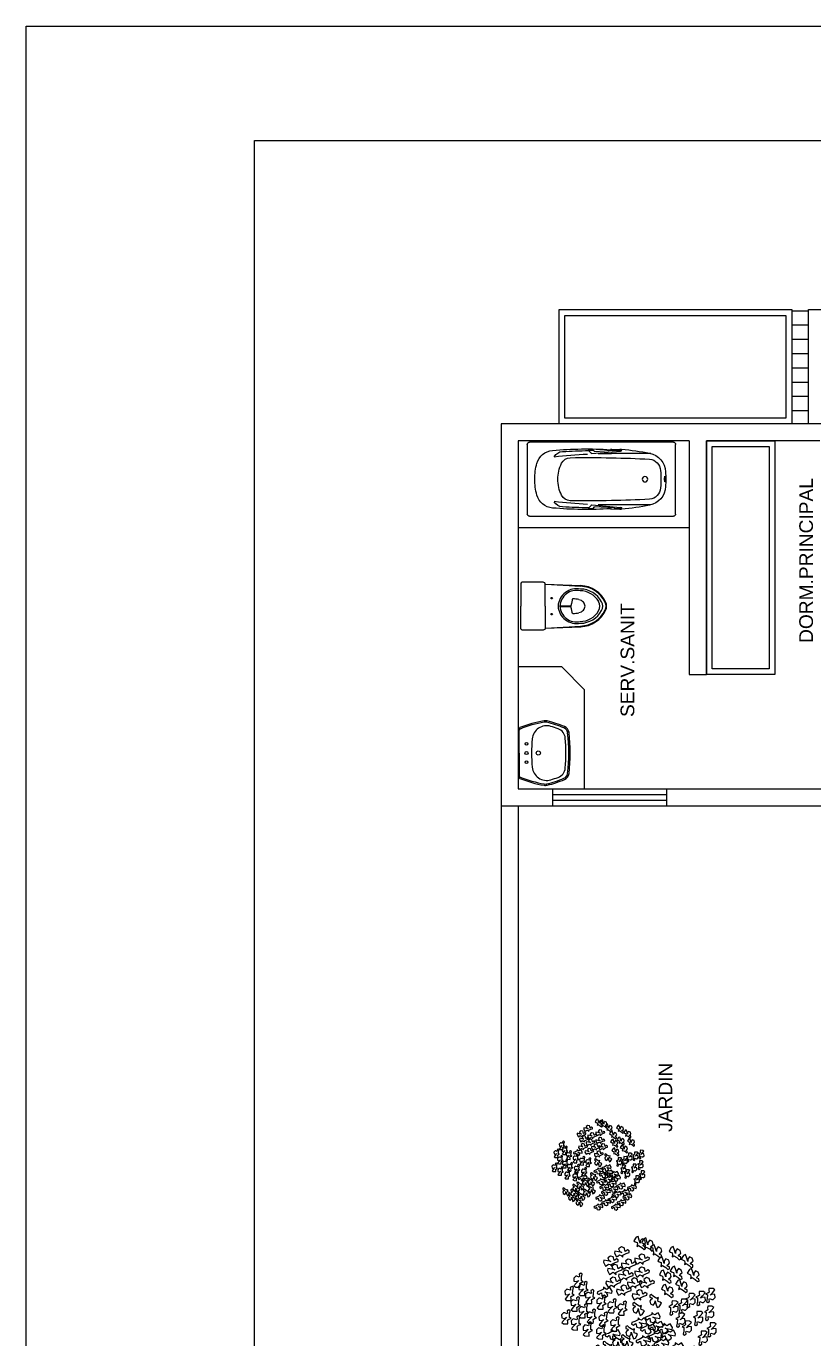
# Model space of a CAD drawing. Header units: inches. Extents: x -370 to 18, y -197 to 199.
# Drawn here: x -43.5 to -36.6, y 37.97 to 49.47 of the extents above; entities that cross this region are included whole.
import ezdxf

# ---------------------------------------------------------------- set-up
doc = ezdxf.new("R2010")
doc.units = ezdxf.units.IN
doc.header["$MEASUREMENT"] = 0
for name, color, linetype in [('artefactos', 1, 'Continuous'), ('aux2', 194, 'Continuous'), ('MUEBLES', 7, 'Continuous')]:
    doc.layers.add(name, color=color, linetype=linetype)
doc.styles.get("Standard").update_dxf_attribs({"font": 'arial.ttf'})

# ---------------------------------------------------------------- blocks, each defined once
blk = doc.blocks.new('wc2_pl')
at = {"layer": 'artefactos', "color": 1}
for p, q in [((0.215, 0.194), (0.525, 0.18)), ((0.215, -0.194), (0.525, -0.18))]:
    blk.add_line(p, q, dxfattribs=at)
for points in [[(0.215, 0), (0.215, 0.189, 0.446711), (0.195, 0.209), (0.013, 0.209, 0.386671), (0, 0.195), (0, 0.189), (0, 0)], [(0.215, 0), (0.215, -0.189, -0.446711), (0.195, -0.209), (0.013, -0.209, -0.386671), (0, -0.195), (0, -0.189), (0, 0)]]:
    blk.add_lwpolyline(points, format="xyb", dxfattribs=at)
for centre, radius, start, end in [((0.489, -0.009), 0.147, 77.6053, 176.6328), ((0.517, -0.059), 0.194, 31.3337, 88.9685), ((0.518, -0.068), 0.248, 23.9826, 88.4399), ((0.614, 0), 0.08, 328.6492, 31.3508), ((0.672, 0), 0.08, 336.0174, 23.9826), ((0.489, 0.009), 0.147, 183.3672, 282.3947), ((0.516, 0.06), 0.195, 271.2983, 328.5702), ((0.518, 0.068), 0.248, 271.5601, 336.0174)]:
    blk.add_arc(centre, radius, start, end, dxfattribs=at)
at = {"layer": 'aux2', "color": 1, "linetype": 'Continuous'}
for p, q in [((0.217, 0.193), (0.525, 0.175)), ((0.342, 0.003), (0.439, 0.003)), ((0.342, -0.003), (0.439, -0.003)), ((0.217, -0.193), (0.525, -0.175))]:
    blk.add_line(p, q, dxfattribs=at)
for points in [[(0.457, 0.065), (0.454, 0.064), (0.452, 0.062), (0.45, 0.058), (0.449, 0.052), (0.444, 0.024), (0.44, 0.004), (0.439, 0.003), (0.439, 0.003), (0.438, 0.002), (0.438, 0)], [(0.457, -0.065), (0.454, -0.064), (0.452, -0.062), (0.45, -0.058), (0.449, -0.052), (0.444, -0.024), (0.44, -0.004), (0.439, -0.003), (0.439, -0.003), (0.438, -0.002), (0.438, 0)]]:
    blk.add_lwpolyline(points, dxfattribs=at)
for centre in [(0.272, 0.07), (0.272, -0.07)]:
    blk.add_circle(centre, 0.0065, dxfattribs=at)
for centre, radius, start, end in [((0.489, -0.009), 0.162, 77.6053, 176.9446), ((0.52, -0.064), 0.214, 28.5598, 89.1898), ((0.518, -0.071), 0.245, 25.258, 88.3997), ((0.453, -0.138), 0.203, 73.9299, 88.9375), ((0.491, -0.023), 0.0819, 44.4791, 77.1113), ((0.492, -0.011), 0.0735, 8.5524, 39.0424), ((0.492, 0.011), 0.0735, 320.9576, 351.4476), ((0.638, 0), 0.08, 331.4402, 28.5598), ((0.667, 0), 0.08, 334.742, 25.258), ((0.489, 0.009), 0.162, 183.0554, 282.3947), ((0.453, 0.138), 0.203, 271.0625, 286.0701), ((0.491, 0.023), 0.0819, 282.8887, 315.5209), ((0.52, 0.064), 0.214, 270.8102, 331.4402), ((0.518, 0.071), 0.245, 271.6003, 334.742)]:
    blk.add_arc(centre, radius, start, end, dxfattribs=at)
blk = doc.blocks.new('AQ-L1')
at = {"layer": 'artefactos'}
for q in [(-0.267, 0), (0.267, 0)]:
    blk.add_line((0, 0), q, dxfattribs=at)
for centre, radius, start, end in [((0.928, -0.493), 1.3, 158.0873, 170.261), ((-0.139, -0.302), 0.16, 95.963, 196.326), ((-0.267, -0.012), 0.012, 90, 158.0873), ((0, -1.635), 1.5, 84.037, 95.963), ((0.139, -0.302), 0.16, 343.674, 84.037), ((0.267, -0.012), 0.012, 21.9127, 90), ((-0.928, -0.493), 1.3, 9.739, 21.9127), ((-0.267, -0.287), 0.087, 170.261, 193.9525), ((0.267, -0.287), 0.087, 346.0475, 9.739), ((0.91, 0.005), 1.3, 193.9525, 202.6779), ((0.91, 0.005), 1.253, 196.326, 200.1101), ((-0.152, -0.384), 0.122, 200.1101, 264.641), ((0.152, -0.384), 0.122, 275.359, 339.8899), ((-0.91, 0.005), 1.253, 339.8899, 343.674), ((-0.91, 0.005), 1.3, 337.3221, 346.0475), ((-0.214, -0.465), 0.082, 202.6779, 262.8407), ((0, 1.24), 1.8, 262.8407, 277.1593), ((0, 1.24), 1.753, 264.641, 275.359), ((0.214, -0.465), 0.082, 277.1593, 337.3221)]:
    blk.add_arc(centre, radius, start, end, dxfattribs=at)
at = {"layer": 'aux2', "linetype": 'Continuous'}
for centre, radius in [((-0.1, -0.08), 0.015), ((0, -0.08), 0.0175), ((0.1, -0.08), 0.015), ((0, -0.21), 0.023)]:
    blk.add_circle(centre, radius, dxfattribs=at)
for centre, radius, start, end in [((-0.249, -0.015), 0.015, 90, 157.9064), ((0.249, -0.015), 0.015, 22.0936, 90), ((0.928, -0.493), 1.285, 157.9064, 170.261), ((-0.928, -0.493), 1.285, 9.739, 22.0936), ((-0.267, -0.287), 0.072, 170.261, 193.9525), ((0.267, -0.287), 0.072, 346.0475, 9.739), ((0.91, 0.005), 1.285, 193.769, 202.6779), ((-0.91, 0.005), 1.285, 337.3221, 346.0475), ((-0.214, -0.465), 0.067, 202.6779, 262.8407), ((0, 1.24), 1.785, 262.8407, 277.1593), ((0.214, -0.465), 0.067, 277.1593, 337.3221)]:
    blk.add_arc(centre, radius, start, end, dxfattribs=at)
blk = doc.blocks.new('BRANCHS', base_point=(1.4853, 0.588))
for p, q in [((1.4971, 0.6014), (1.4858, 0.588)), ((1.5146, 0.6522), (1.4864, 0.6366)), ((1.4864, 0.6366), (1.4921, 0.6254)), ((1.4921, 0.6254), (1.5019, 0.6135)), ((1.5019, 0.6135), (1.4971, 0.6014)), ((1.5313, 0.6501), (1.5146, 0.6522)), ((1.5199, 0.5964), (1.5255, 0.6211)), ((1.5292, 0.6122), (1.5199, 0.5964)), ((1.5255, 0.6211), (1.5313, 0.6501)), ((1.5487, 0.6203), (1.5292, 0.6122)), ((1.5622, 0.5996), (1.5487, 0.6203)), ((1.5568, 0.5791), (1.5622, 0.5996)), ((1.4858, 0.588), (1.5005, 0.5883)), ((1.5005, 0.5883), (1.5139, 0.5633)), ((1.5139, 0.5633), (1.5211, 0.5412)), ((1.5211, 0.5412), (1.5336, 0.5396)), ((1.5291, 0.572), (1.5482, 0.5759)), ((1.5308, 0.5654), (1.5291, 0.572)), ((1.5407, 0.5536), (1.5308, 0.5654)), ((1.5336, 0.5396), (1.5407, 0.5536)), ((1.5482, 0.5759), (1.5568, 0.5791))]:
    blk.add_line(p, q)
blk = doc.blocks.new('A$C26DE234E')
at = {"xscale": 3, "yscale": 3, "zscale": 3}
for p, rotation in [((1.587, 3.314), 60.00000000000001), ((1.449, 3.092), 60.00000000000001), ((1.88, 3.102), 60.00000000000001), ((2.122, 3.24), 60.00000000000001), ((2.424, 3.037), 60.00000000000001), ((0.774, 2.92), 120), ((1.311, 2.825), 60.00000000000001), ((1.604, 2.732), 60.00000000000001), ((1.725, 2.917), 60.00000000000001), ((2.053, 2.769), 60.00000000000001), ((2.234, 2.926), 60.00000000000001), ((0.558, 2.708), 120), ((0.722, 2.615), 120), ((0.912, 2.541), 120), ((1.242, 2.52), 60.00000000000001), ((1.535, 2.464), 60.00000000000001), ((1.923, 2.51), 60.00000000000001), ((2.3, 2.573), 180), ((0.368, 2.421), 120), ((0.601, 2.338), 120), ((0.731, 2.135), 120), ((0.998, 2.384), 120), ((1.127, 2.172), 120), ((1.334, 2.388), 180), ((1.423, 2.196), 60.00000000000001), ((1.837, 2.261), 60.00000000000001), ((0.851, 1.95), 120), ((1.145, 1.968), 120), ((1.352, 1.867), 120), ((1.785, 2.03), 60.00000000000001), ((0.239, 1.787), 180), ((0.584, 1.723), 180), ((1.196, 1.686), 180), ((1.602, 1.787), 180), ((1.886, 1.71), 120), ((3.228, 1.812), 299.9999999999999), ((0.403, 1.492), 180), ((0.8, 1.501), 180), ((0.989, 1.566), 180), ((1.283, 1.418), 180), ((1.464, 1.584), 180), ((1.524, 1.408), 180), ((1.723, 1.473), 180), ((2.067, 1.322), 120), ((3.039, 1.443), 299.9999999999999), ((3.194, 1.637), 299.9999999999999), ((0.231, 1.122), 180), ((0.524, 1.261), 180), ((0.714, 1.094), 180), ((0.912, 1.214), 180), ((1.127, 1.279), 180), ((1.326, 1.122), 180), ((1.472, 1.196), 180), ((2.133, 1.184), 299.9999999999999), ((2.461, 1.23), 299.9999999999999), ((2.771, 1.267), 299.9999999999999), ((0.403, 0.91), 180), ((0.782, 0.78), 180), ((1.033, 0.937), 180), ((1.587, 0.929), 240), ((1.863, 1.086), 240), ((1.906, 0.873), 240), ((2.245, 0.861), 299.9999999999999), ((2.547, 0.981), 299.9999999999999), ((2.996, 1.009), 299.9999999999999), ((0.619, 0.688), 180), ((0.964, 0.512), 180), ((1.406, 0.781), 240), ((2.036, 0.698), 240), ((2.495, 0.593), 299.9999999999999), ((2.814, 0.731), 299.9999999999999), ((1.173, 0.42), 240), ((1.622, 0.522), 240), ((1.743, 0.273), 240), ((2.079, 0.467), 240), ((2.148, 0.245), 240), ((1.363, 0.217), 240)]:
    blk.add_blockref('BRANCHS', p, dxfattribs=dict(at, rotation=rotation))
for p in [(2.297, 2.326), (2.59, 2.289), (2.78, 2.382), (2.116, 2.086), (2.461, 2.04), (2.711, 1.975), (2.987, 2.132), (2.012, 1.726), (2.28, 1.837), (2.53, 1.67), (2.823, 1.67), (2.288, 1.559)]:
    blk.add_blockref('BRANCHS', p, dxfattribs=at)
blk = doc.blocks.new('BC-P3')
at = {"color": 1}
for p, q in [((-0.352, 0), (0.352, 0)), ((-0.375, -1.477), (-0.375, -0.023)), ((0.375, -0.023), (0.375, -1.477)), ((-0.26, -0.25), (-0.26, -0.65)), ((0.26, -0.25), (0.26, -0.65)), ((-0.299, -0.646), (-0.304, -0.562)), ((-0.295, -0.615), (-0.289, -0.545)), ((-0.295, -0.615), (-0.29, -0.621)), ((-0.289, -0.545), (-0.288, -0.546)), ((-0.289, -0.622), (-0.278, -0.816)), ((-0.26, -0.847), (-0.285, -0.558)), ((0.26, -0.847), (0.285, -0.558)), ((0.289, -0.622), (0.278, -0.816)), ((0.289, -0.545), (0.288, -0.546)), ((0.295, -0.615), (0.289, -0.545)), ((0.295, -0.615), (0.29, -0.621)), ((0.299, -0.646), (0.304, -0.562)), ((-0.295, -0.835), (-0.28, -0.82)), ((-0.295, -0.885), (-0.295, -0.835)), ((-0.295, -0.885), (-0.261, -0.851)), ((0.295, -0.885), (0.261, -0.851)), ((0.295, -0.835), (0.28, -0.82)), ((0.295, -0.885), (0.295, -0.835)), ((0.352, -1.5), (-0.352, -1.5))]:
    blk.add_line(p, q, dxfattribs=at)
blk.add_lwpolyline([(-0.026, -0.108, 0.338364), (-0.025, -0.109, 0.038384), (-0.018, -0.11, 0.0164), (-0.01, -0.111, 0.011665), (0.002, -0.111, 0.011665), (0.013, -0.111, 0.0164), (0.021, -0.11, 0.038384), (0.029, -0.109, 0.338364), (0.029, -0.108, 0.338364), (0.029, -0.107, 0.038384), (0.021, -0.106, 0.0164), (0.013, -0.105, 0.011665), (0.002, -0.105, 0.011665), (-0.01, -0.105, 0.0164), (-0.018, -0.106, 0.038384), (-0.025, -0.107, 0.338364)], format="xyb", close=True, dxfattribs=at)
blk.add_circle((0, -0.31), 0.0275, dxfattribs=at)
for centre, radius, start, end in [((-0.352, -0.023), 0.023, 90, 180), ((-0.067, -0.301), 0.2, 92.1239, 168.9839), ((0, -2.1), 2, 90, 92.1239), ((0, -2.1), 2, 87.8761, 90), ((0.067, -0.301), 0.2, 11.0161, 87.8761), ((0.352, -0.023), 0.023, 0, 90), ((2.677, -0.835), 2.995, 168.9839, 174.4587), ((7.962, -0.768), 8.179, 176.467, 179.1704), ((-0.082, -0.272), 0.12, 92.5539, 176.467), ((0, -2.1), 1.95, 90, 92.5539), ((0, -2.1), 1.95, 87.4461, 90), ((0.082, -0.272), 0.12, 3.533, 87.4461), ((-7.962, -0.768), 8.179, 0.8296, 3.533), ((-2.677, -0.835), 2.995, 5.5413, 11.0161), ((3.668, -0.903), 3.974, 176.4609, 184.9418), ((-0.205, -0.556), 0.1, 174.4587, 183.7832), ((-0.389, -0.652), 0.09, 356.4609, 3.7832), ((-0.291, -0.622), 0.002, 5, 45.7989), ((-0.289, -0.548), 0.002, 12.2804, 69.2529), ((-0.384, -0.569), 0.1, 4.1251, 12.2804), ((4.742, -0.654), 5.002, 179.9558, 181.4637), ((8.359, -0.88), 8.578, 178.4608, 181.2396), ((-8.359, -0.88), 8.578, 358.7604, 1.5392), ((-4.742, -0.654), 5.002, 358.5363, 0.0442), ((0.384, -0.569), 0.1, 167.7196, 175.8749), ((0.289, -0.548), 0.002, 110.7471, 167.7196), ((0.291, -0.622), 0.002, 134.2011, 175), ((-3.668, -0.903), 3.974, 355.0582, 3.5391), ((0.389, -0.652), 0.09, 176.2168, 183.5391), ((0.205, -0.556), 0.1, 356.2168, 5.5413), ((4.351, -0.851), 4.64, 180.3451, 183.6254), ((-0.284, -0.816), 0.006, 315, 3.2505), ((-0.266, -0.847), 0.006, 315, 5), ((4.742, -0.654), 5.002, 182.7348, 186.5873), ((-4.742, -0.654), 5.002, 353.4127, 357.2652), ((0.266, -0.847), 0.006, 175, 225), ((0.284, -0.816), 0.006, 176.7495, 225), ((-4.351, -0.851), 4.64, 356.3746, 359.6549), ((-0.18, -1.139), 0.1, 182.9172, 241.9463), ((-0.117, -1.064), 0.1, 181.2396, 243.8791), ((0, -0.825), 0.366, 243.8791, 270), ((0, -0.825), 0.366, 270, 296.1209), ((0.117, -1.064), 0.1, 296.1209, 358.7604), ((0.18, -1.139), 0.1, 298.0537, 357.0828), ((-0.112, -1.23), 0.18, 184.9418, 254.479), ((0.112, -1.23), 0.18, 285.521, 355.0582), ((0, -0.825), 0.6, 254.479, 270), ((0, -0.825), 0.6, 270, 285.521), ((-0.352, -1.477), 0.023, 180, 270), ((0.352, -1.477), 0.023, 270, 0)]:
    blk.add_arc(centre, radius, start, end, dxfattribs=at)

msp = doc.modelspace()

# ---------------------------------------------------------------- hatches: boundary and pattern name
at = {"transparency": 33554610}
h = msp.add_hatch(dxfattribs=at)
h.set_pattern_fill('LINE', color=8, angle=180)
h.set_pattern_definition([(180, (-10.65672, 61.72391), (-2e-17, -0.125), [])])
h.paths.add_polyline_path([(-36.79343, 45.98314), (-36.64459, 45.98314), (-36.64459, 46.98314), (-36.79343, 46.98314)])

# ---------------------------------------------------------------- linework, layer by layer
at = {"color": 5}
for p, q in [((-39.34028, 45.98314), (-39.34028, 42.6359)), ((-36.54639, 45.98314), (-39.34028, 45.98314)), ((-37.69028, 45.83314), (-39.19028, 45.83314)), ((-39.19028, 45.83314), (-39.19028, 42.7859)), ((-37.69028, 45.83314), (-37.69028, 43.7859)), ((-37.54028, 45.83314), (-37.54028, 43.7859)), ((-36.54639, 45.83314), (-37.54028, 45.83314)), ((-37.69028, 43.7859), (-37.54028, 43.7859)), ((-39.19028, 42.7859), (-38.89028, 42.7859)), ((-38.89028, 42.7859), (-38.89028, 42.6359)), ((-37.89028, 42.7859), (-35.35251, 42.7859)), ((-37.89028, 42.7859), (-37.89028, 42.6359)), ((-39.34028, 42.6359), (-38.89028, 42.6359)), ((-37.89028, 42.6359), (-35.35251, 42.6359))]:
    msp.add_line(p, q, dxfattribs=at)
at = {"color": 2}
for p, q in [((-37.69028, 45.07289), (-39.19028, 45.07289)), ((-38.89028, 42.7359), (-37.89028, 42.7359)), ((-38.89028, 42.6859), (-37.89028, 42.6859)), ((-39.34028, 42.6359), (-39.34028, 36.98314)), ((-39.19028, 42.6359), (-39.19028, 37.13314))]:
    msp.add_line(p, q, dxfattribs=at)
at = {"color": 1}
for p, q in [((-38.80882, 43.85369), (-39.19028, 43.85369)), ((-38.80882, 43.85369), (-38.60882, 43.65369)), ((-38.60882, 42.7859), (-38.60882, 43.65369)), ((-38.89028, 42.7859), (-37.89028, 42.7859)), ((-38.89028, 42.6359), (-37.89028, 42.6359))]:
    msp.add_line(p, q, dxfattribs=at)
at = {"layer": 'MUEBLES', "color": 1}
for points in [[(15.89861, 49.4653), (15.89861, 7.4153), (-43.50139, 7.4153), (-43.50139, 49.4653)], [(-37.54028, 43.7859), (-37.54028, 45.83314), (-36.94028, 45.83314), (-36.94028, 43.7859)], [(-37.49028, 43.8359), (-37.49028, 45.78314), (-36.99028, 45.78314), (-36.99028, 43.8359)]]:
    msp.add_lwpolyline(points, close=True, dxfattribs=at)
at = {"layer": 'MUEBLES', "color": 6}
msp.add_lwpolyline([(13.89861, 48.4653), (13.89861, 8.4153), (-41.50139, 8.4153), (-41.50139, 48.4653)], close=True, dxfattribs=at)
at = {"layer": 'MUEBLES', "color": 8, "transparency": 33554610}
for points in [[(-36.79343, 45.98314), (-38.83093, 45.98314), (-38.83093, 46.98314), (-36.79343, 46.98314)], [(-36.84343, 46.03314), (-38.78093, 46.03314), (-38.78093, 46.93314), (-36.84343, 46.93314)], [(-34.60709, 45.98314), (-36.64459, 45.98314), (-36.64459, 46.98314), (-34.60709, 46.98314)]]:
    msp.add_lwpolyline(points, close=True, dxfattribs=at)

# ---------------------------------------------------------------- block references
at = {"layer": 'artefactos'}
for name, p, xscale, yscale, zscale, rotation in [('BC-P3', (-37.81034, 45.49789), -0.8666666666666671, 0.8666666666666671, 0.8666666666666671, 270), ('AQ-L1', (-39.18157, 43.09921), 0.8000000000000114, 0.8000000000000114, 0.8000000000000114, 90), ('A$C26DE234E', (-38.08055, 39.09633), 0.2303999999999917, 0.2303999999999917, 0.2303999999999917, 90), ('A$C26DE234E', (-37.45375, 37.53729), 0.3839999999999861, 0.3839999999999861, 0.3839999999999861, 90)]:
    msp.add_blockref(name, p, dxfattribs=dict(at, xscale=xscale, yscale=yscale, zscale=zscale, rotation=rotation))
msp.add_blockref('wc2_pl', (-39.16749, 44.38588), dxfattribs=at)

# ---------------------------------------------------------------- texts
at = {"char_height": 0.12, "attachment_point": 1, "rotation": 90}
for s, insert in [('DORM.PRINCIPAL', (-36.72668, 44.06396)), ('SERV.SANIT', (-38.29255, 43.41505)), ('JARDIN', (-37.96028, 39.78133))]:
    msp.add_mtext(s, dxfattribs=dict(at, insert=insert))

doc.saveas('drawing.dxf')
